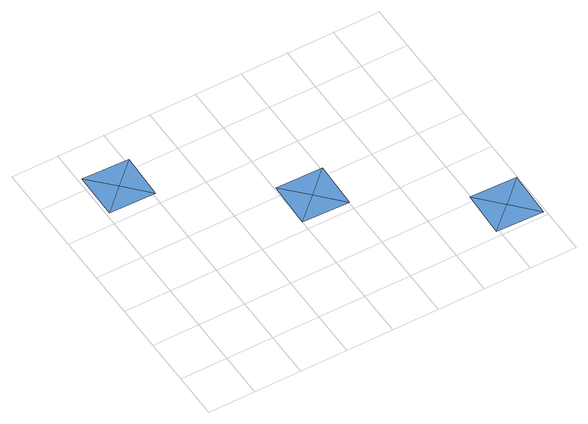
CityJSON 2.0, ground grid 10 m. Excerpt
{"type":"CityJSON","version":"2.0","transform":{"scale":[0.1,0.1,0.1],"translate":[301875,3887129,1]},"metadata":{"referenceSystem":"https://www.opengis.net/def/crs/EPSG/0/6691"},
"CityObjects":{
"waterbody1":{"type":"WaterBody","attributes":{"name":"静岡県第4次地震被害想定（元禄型関東地震）","種類":"3","津波浸水想定.浸水ランクフィールド":"Tsunami_rank.xml","津波浸水想定.浸水ランク":"1","class":"1140"},"geometry":[{"type":"MultiSurface","lod":"1","boundaries":[[[0,1,2]],[[0,2,3]],[[0,4,1]],[[0,3,4]]]}]},
"waterbody2":{"type":"WaterBody","attributes":{"name":"静岡県第4次地震被害想定（元禄型関東地震）","種類":"3","津波浸水想定.浸水ランクフィールド":"Tsunami_rank.xml","津波浸水想定.浸水ランク":"1","class":"1140"},"geometry":[{"type":"MultiSurface","lod":"1","boundaries":[[[5,6,7]],[[6,5,8]],[[9,8,5]],[[9,5,7]]]}]},
"waterbody3":{"type":"WaterBody","attributes":{"name":"静岡県第4次地震被害想定（元禄型関東地震）","種類":"3","津波浸水想定.浸水ランクフィールド":"Tsunami_rank.xml","津波浸水想定.浸水ランク":"1","class":"1140"},"geometry":[{"type":"MultiSurface","lod":"1","boundaries":[[[10,11,12]],[[13,14,12]],[[14,10,12]],[[11,13,12]]]}]}
},
"vertices":[
[57,476,10],[8,527,10],[6,427,10],[105,424,10],[108,524,10],
[352,268,10],[400,217,10],[403,317,10],[300,220,10],[303,319,10],
[698,109,9],[598,112,9],[647,61,9],[595,12,9],[695,9,9]
]}
